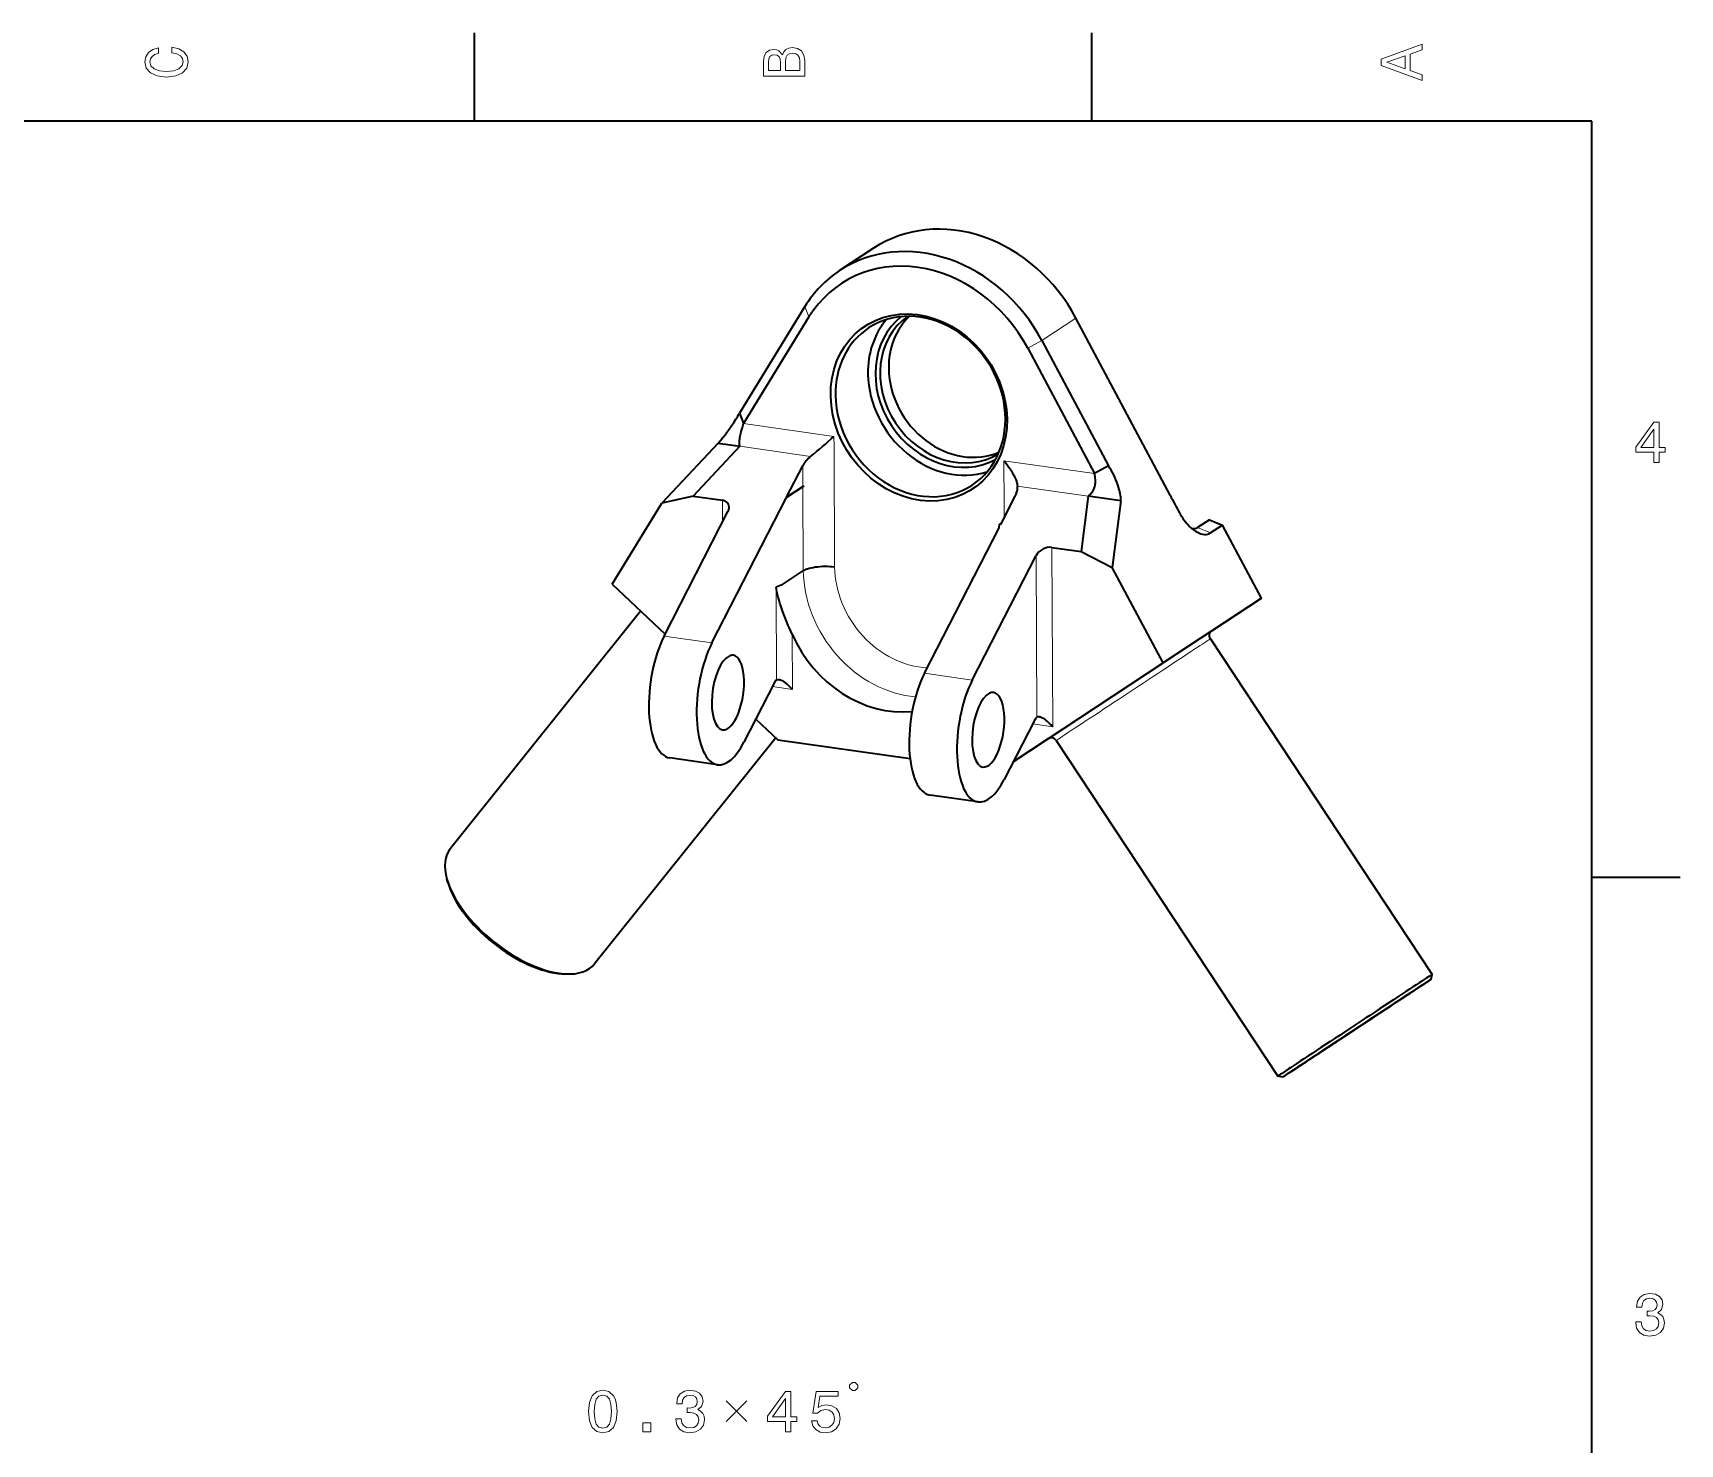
# Model space of a CAD drawing. Extents: x 0 to 420, y 0 to 297.
# Drawn here: x 277.5 to 417.5, y 174.5 to 294.5 of the extents above; entities that cross this region are included whole.
import ezdxf

# ---------------------------------------------------------------- set-up
doc = ezdxf.new("R2010")
doc.units = 0

msp = doc.modelspace()

# ---------------------------------------------------------------- linework, layer by layer
at = {"color": 7, "lineweight": 35, "ltscale": 0.1875}
for p, q in [((315, 287), (315, 294.5)), ((367.5, 287), (367.5, 294.5)), ((410, 222.699997), (417.5, 222.699997))]:
    msp.add_line(p, q, dxfattribs=at)
at = {"color": 7, "lineweight": 35}
for p, q in [((410, 287), (10, 287)), ((410, 10), (410, 287)), ((329.139954, 245.336899), (312.964539, 225.136749)), ((377.576691, 242.972549), (396.413513, 214.427597)), ((340.617188, 234.552094), (325.219818, 215.323578)), ((364.472717, 234.325241), (383.30954, 205.780289))]:
    msp.add_line(p, q, dxfattribs=at)
at = {"color": 7, "lineweight": 35, "ltscale": 0.086723}
msp.add_line((348.945648, 276.195862), (346.049713, 274.286133), dxfattribs=at)
at = {"color": 7, "lineweight": 35, "ltscale": 0.265757}
for p, q in [((343.101379, 271.22522), (337.53656, 262.167847)), ((343.449707, 270.342957), (337.884888, 261.285583))]:
    msp.add_line(p, q, dxfattribs=at)
at = {"color": 7, "lineweight": 13, "ltscale": 0.023713}
msp.add_line((343.101379, 271.22522), (343.449707, 270.342957), dxfattribs=at)
at = {"color": 7, "lineweight": 13, "ltscale": 0.086723}
msp.add_line((366.143127, 270.252319), (363.247192, 268.34259), dxfattribs=at)
at = {"color": 7, "lineweight": 35, "ltscale": 0.426663}
msp.add_line((374.150574, 255.180923), (366.143127, 270.252319), dxfattribs=at)
at = {"color": 7, "lineweight": 13, "ltscale": 0.034274}
msp.add_line((363.247192, 268.34259), (362.045837, 267.682068), dxfattribs=at)
at = {"color": 7, "lineweight": 35, "ltscale": 0.301902}
for p, q in [((362.045837, 267.682068), (367.711823, 257.017731)), ((363.247192, 268.34259), (368.913177, 257.678253))]:
    msp.add_line(p, q, dxfattribs=at)
at = {"color": 7, "lineweight": 35, "ltscale": 0.023713}
msp.add_line((337.53656, 262.167847), (337.884888, 261.285583), dxfattribs=at)
at = {"color": 7, "lineweight": 13, "ltscale": 0.194138}
msp.add_line((345.572113, 260.185638), (337.884888, 261.285583), dxfattribs=at)
at = {"color": 7, "lineweight": 35, "ltscale": 0.174988}
msp.add_line((335.73938, 259.612366), (330.948853, 254.509003), dxfattribs=at)
at = {"color": 7, "lineweight": 35, "ltscale": 0.145032}
msp.add_line((337.567627, 259.341766), (333.597198, 255.112061), dxfattribs=at)
at = {"color": 7, "lineweight": 35, "ltscale": 0.046204}
msp.add_line((335.73938, 259.612366), (337.567627, 259.341766), dxfattribs=at)
at = {"color": 7, "lineweight": 13, "ltscale": 0.152017}
msp.add_line((343.587006, 258.480438), (337.567627, 259.341766), dxfattribs=at)
at = {"color": 7, "lineweight": 13, "ltscale": 0.019965}
msp.add_line((345.572113, 260.185638), (345.576233, 259.387054), dxfattribs=at)
at = {"color": 7, "lineweight": 13, "ltscale": 0.25742}
msp.add_line((345.629028, 249.090393), (345.576233, 259.387054), dxfattribs=at)
at = {"color": 7, "lineweight": 35, "ltscale": 0.075028}
msp.add_line((341.549957, 255.012634), (342.918762, 257.683441), dxfattribs=at)
at = {"color": 7, "lineweight": 13, "ltscale": 0.044056}
msp.add_line((342.918762, 257.683441), (342.927795, 255.921234), dxfattribs=at)
at = {"color": 7, "lineweight": 13, "ltscale": 0.094975}
msp.add_line((360.024567, 258.117676), (360.044067, 254.31871), dxfattribs=at)
at = {"color": 7, "lineweight": 13, "ltscale": 0.194139}
msp.add_line((367.711823, 257.017731), (360.024567, 258.117676), dxfattribs=at)
at = {"color": 7, "lineweight": 35, "ltscale": 0.034274}
msp.add_line((368.913177, 257.678253), (367.711823, 257.017731), dxfattribs=at)
at = {"color": 7, "lineweight": 35, "ltscale": 0.067903}
msp.add_line((333.597198, 255.112061), (330.948853, 254.509003), dxfattribs=at)
at = {"color": 7, "lineweight": 35, "ltscale": 0.062855}
for p, q in [((333.597198, 255.112061), (336.08606, 254.75592)), ((364.087708, 250.749237), (366.576569, 250.393112))]:
    msp.add_line(p, q, dxfattribs=at)
at = {"color": 7, "lineweight": 35, "ltscale": 0.347407}
for p, q in [((335.201172, 242.624771), (341.539154, 254.991531)), ((353.266754, 240.03981), (359.604736, 252.40657))]:
    msp.add_line(p, q, dxfattribs=at)
at = {"color": 7, "lineweight": 35, "ltscale": 0.041588}
msp.add_line((342.927887, 255.907318), (341.539154, 254.991531), dxfattribs=at)
at = {"color": 7, "lineweight": 35, "ltscale": 0.000688}
msp.add_line((341.557983, 255.011612), (341.539154, 254.991531), dxfattribs=at)
at = {"color": 7, "lineweight": 35, "ltscale": 0.041261}
msp.add_line((341.549957, 255.012634), (342.927795, 255.921234), dxfattribs=at)
at = {"color": 7, "lineweight": 35, "ltscale": 0.000202}
msp.add_line((341.549957, 255.012634), (341.557983, 255.011612), dxfattribs=at)
at = {"color": 7, "lineweight": 35, "ltscale": 0.043671}
msp.add_line((343.016296, 255.973267), (341.557983, 255.011612), dxfattribs=at)
at = {"color": 7, "lineweight": 13, "ltscale": 0.178449}
msp.add_line((342.964508, 248.76947), (342.927887, 255.907318), dxfattribs=at)
at = {"color": 7, "lineweight": 35, "ltscale": 0.06755}
msp.add_line((359.751984, 252.693893), (360.984344, 255.098495), dxfattribs=at)
at = {"color": 7, "lineweight": 13, "ltscale": 0.152018}
msp.add_line((367.187927, 255.103455), (361.168518, 255.964752), dxfattribs=at)
at = {"color": 7, "lineweight": 35, "ltscale": 0.118746}
msp.add_line((367.187927, 255.103455), (366.576569, 250.393112), dxfattribs=at)
at = {"color": 7, "lineweight": 35, "ltscale": 0.070294}
msp.add_line((369.972595, 254.714005), (367.187927, 255.103455), dxfattribs=at)
at = {"color": 7, "lineweight": 35, "ltscale": 0.202239}
msp.add_line((326.714081, 247.61644), (330.948853, 254.509003), dxfattribs=at)
at = {"color": 7, "lineweight": 35, "ltscale": 0.297457}
for p, q in [((331.136414, 243.20639), (336.56311, 253.795044)), ((357.331512, 239.458191), (362.758209, 250.04686))]:
    msp.add_line(p, q, dxfattribs=at)
at = {"color": 7, "lineweight": 13, "ltscale": 0.046825}
msp.add_line((336.08606, 254.75592), (336.095673, 252.882935), dxfattribs=at)
at = {"color": 7, "lineweight": 13, "ltscale": 0.026111}
msp.add_line((360.049438, 253.274277), (360.044067, 254.31871), dxfattribs=at)
at = {"color": 7, "lineweight": 35, "ltscale": 0.143273}
msp.add_line((369.972595, 254.714005), (369.234985, 249.030731), dxfattribs=at)
at = {"color": 7, "lineweight": 35, "ltscale": 0.007591}
msp.add_line((359.604736, 252.40657), (359.643799, 252.707672), dxfattribs=at)
at = {"color": 7, "lineweight": 35, "ltscale": 0.005213}
msp.add_line((359.817871, 252.822464), (359.643799, 252.707672), dxfattribs=at)
at = {"color": 7, "lineweight": 35, "ltscale": 0.002726}
msp.add_line((359.751984, 252.693893), (359.643799, 252.707672), dxfattribs=at)
at = {"color": 7, "lineweight": 35, "ltscale": 0.030513}
for p, q in [((377.493835, 253.101044), (376.474915, 252.429108)), ((378.610657, 252.647324), (377.591736, 251.975388))]:
    msp.add_line(p, q, dxfattribs=at)
at = {"color": 7, "lineweight": 13, "ltscale": 0.030137}
msp.add_line((377.591736, 251.975388), (376.474915, 252.429108), dxfattribs=at)
at = {"color": 7, "lineweight": 35, "ltscale": 0.030137}
msp.add_line((377.493835, 253.101044), (378.610657, 252.647324), dxfattribs=at)
at = {"color": 7, "lineweight": 35, "ltscale": 0.175947}
msp.add_line((381.912781, 246.43222), (378.610657, 252.647324), dxfattribs=at)
at = {"color": 7, "lineweight": 13, "ltscale": 0.381359}
msp.add_line((364.087708, 250.749237), (364.165955, 235.495071), dxfattribs=at)
at = {"color": 7, "lineweight": 13, "ltscale": 0.343881}
msp.add_line((362.758209, 250.04686), (362.828766, 236.291794), dxfattribs=at)
at = {"color": 7, "lineweight": 35, "ltscale": 0.07468}
msp.add_line((366.576569, 250.393112), (369.234985, 249.030731), dxfattribs=at)
at = {"color": 7, "lineweight": 35, "ltscale": 0.05621}
msp.add_line((342.964508, 248.76947), (341.087494, 247.531693), dxfattribs=at)
at = {"color": 7, "lineweight": 35, "ltscale": 0.229745}
msp.add_line((373.546753, 240.915268), (369.234985, 249.030731), dxfattribs=at)
at = {"color": 7, "lineweight": 35, "ltscale": 0.15473}
msp.add_line((326.714081, 247.61644), (331.224457, 243.378174), dxfattribs=at)
at = {"color": 7, "lineweight": 35, "ltscale": 0.01158}
msp.add_line((341.088135, 247.531616), (340.657898, 247.360031), dxfattribs=at)
at = {"color": 7, "lineweight": 13, "ltscale": 0.197544}
msp.add_line((340.698425, 239.458374), (340.657898, 247.360031), dxfattribs=at)
at = {"color": 7, "lineweight": 35, "ltscale": 0.250533}
msp.add_line((381.912781, 246.43222), (373.546753, 240.915268), dxfattribs=at)
at = {"color": 7, "lineweight": 35, "ltscale": 0.126255}
msp.add_line((377.697937, 243.650177), (381.912781, 246.43222), dxfattribs=at)
at = {"color": 7, "lineweight": 13, "ltscale": 0.102654}
for p, q in [((335.201172, 242.624771), (331.136414, 243.20639)), ((357.331512, 239.458191), (353.266754, 240.03981))]:
    msp.add_line(p, q, dxfattribs=at)
at = {"color": 7, "lineweight": 13, "ltscale": 0.117736}
msp.add_line((342.035614, 238.661652), (342.011475, 243.371033), dxfattribs=at)
at = {"color": 7, "lineweight": 35, "ltscale": 0.381368}
msp.add_line((360.815399, 232.51178), (373.546753, 240.915268), dxfattribs=at)
at = {"color": 7, "lineweight": 35, "ltscale": 0.14093}
for p, q in [((340.484589, 239.18959), (337.913513, 234.172852)), ((362.614899, 236.02301), (360.043823, 231.006287))]:
    msp.add_line(p, q, dxfattribs=at)
at = {"color": 7, "lineweight": 13, "ltscale": 0.042861}
for p, q in [((342.035614, 238.661652), (340.33847, 238.904495)), ((364.165955, 235.495071), (362.468781, 235.737915))]:
    msp.add_line(p, q, dxfattribs=at)
at = {"color": 7, "lineweight": 35, "ltscale": 0.064033}
msp.add_line((338.923523, 236.143616), (340.79007, 234.389664), dxfattribs=at)
at = {"color": 7, "lineweight": 35, "ltscale": 0.284057}
msp.add_line((340.79007, 234.389664), (352.037781, 232.780258), dxfattribs=at)
at = {"color": 7, "lineweight": 35, "ltscale": 0.089674}
msp.add_line((363.809296, 234.485352), (360.814819, 232.510635), dxfattribs=at)
at = {"color": 7, "lineweight": 35, "ltscale": 0.102654}
msp.add_line((335.679077, 232.261337), (331.614319, 232.842957), dxfattribs=at)
at = {"color": 7, "lineweight": 35, "ltscale": 0.102653}
msp.add_line((357.809387, 229.094757), (353.744659, 229.676376), dxfattribs=at)
at = {"color": 7, "lineweight": 35, "ltscale": 0.007571}
for p, q in [((312.754944, 222.240326), (312.672516, 222.531723)), ((322.438995, 214.485657), (322.741364, 214.468933))]:
    msp.add_line(p, q, dxfattribs=at)
at = {"color": 7, "lineweight": 35, "ltscale": 0.010607}
msp.add_line((396.328339, 214.011963), (396.413513, 214.427597), dxfattribs=at)
at = {"color": 7, "lineweight": 35, "ltscale": 0.010606}
msp.add_line((383.725159, 205.695129), (383.30954, 205.780289), dxfattribs=at)
at = {"color": 7, "lineweight": 13}
for points in [[(289.282074, 292.817017), (289.705688, 292.716156), (290.008301, 292.549713), (290.194885, 292.317719), (290.255402, 292.04541), (290.164642, 291.71759), (289.892303, 291.460388), (289.448486, 291.28891), (288.833221, 291.233429), (288.222992, 291.28891), (287.774139, 291.455353), (287.501801, 291.712555), (287.405975, 292.04541), (287.456421, 292.287476), (287.597626, 292.494232), (287.824585, 292.65564), (288.137268, 292.766571), (288.137268, 293.245697), (287.658142, 293.094391), (287.295044, 292.832153), (287.068085, 292.47406), (286.987396, 292.04541), (287.113495, 291.510803), (287.466492, 291.102325), (288.046478, 290.840057), (288.833221, 290.749298), (289.619965, 290.840057), (290.199951, 291.102325), (290.558014, 291.510803), (290.679047, 292.04541), (290.583221, 292.514404), (290.315918, 292.89267), (289.877167, 293.159943), (289.282074, 293.301147)], [(341.192017, 292.630402), (340.899506, 292.983429), (340.70282, 293.074219), (340.460754, 293.104462), (340.082489, 293.03891), (339.810181, 292.842224), (339.643738, 292.524506), (339.583221, 292.080688), (339.583221, 290.835022), (343.083221, 290.835022), (343.083221, 292.151306), (343.012604, 292.620331), (342.805847, 292.968292), (342.478027, 293.18515), (342.034241, 293.260803), (341.736694, 293.215424), (341.489563, 293.094391), (341.308014, 292.897705)], [(342.664642, 292.095825), (342.664642, 291.299011), (341.45929, 291.299011), (341.45929, 292.050446), (341.494598, 292.368164), (341.600525, 292.595093), (341.782074, 292.731262), (342.044312, 292.776672), (342.321686, 292.731262), (342.513336, 292.605194), (342.629333, 292.393372)], [(395.583221, 290.466858), (395.583221, 290.930847), (394.554413, 291.299011), (394.554413, 292.695984), (395.583221, 293.064117), (395.583221, 293.538177), (392.078186, 292.257202), (392.078186, 291.742798)], [(341.035675, 291.984863), (341.035675, 291.299011), (340.001801, 291.299011), (340.001801, 292.025208), (340.032074, 292.297546), (340.122833, 292.489197), (340.279175, 292.605194), (340.511169, 292.645538), (340.743164, 292.600159), (340.904541, 292.479126), (341.005402, 292.272339)], [(394.125732, 291.460388), (392.582489, 292), (394.125732, 292.539642)], [(415.277374, 257.966766), (415.731262, 257.966766), (415.731262, 258.834198), (416.23056, 258.834198), (416.23056, 259.237671), (415.731262, 259.237671), (415.731262, 261.391113), (415.272339, 261.391113), (413.739197, 259.278015), (413.739197, 258.834198), (415.277374, 258.834198)], [(414.162842, 259.237671), (415.277374, 260.806091), (415.277374, 259.237671)], [(413.729126, 184.866226), (413.729126, 184.830917), (413.809814, 184.346771), (414.046844, 183.983658), (414.420044, 183.751663), (414.914276, 183.665939), (415.438782, 183.751663), (415.832153, 183.973572), (416.08429, 184.326599), (416.175079, 184.780487), (416.134735, 185.078033), (416.023773, 185.320114), (415.842224, 185.506714), (415.600159, 185.642883), (415.927948, 185.915222), (416.043945, 186.348938), (415.968292, 186.74231), (415.751434, 187.039856), (415.398407, 187.226456), (414.914276, 187.292023), (414.460388, 187.211319), (414.112396, 186.989426), (413.885468, 186.636398), (413.809814, 186.167374), (413.809814, 186.13208), (414.258636, 186.13208), (414.299011, 186.454834), (414.430115, 186.686829), (414.641937, 186.828033), (414.939484, 186.878479), (415.201721, 186.83812), (415.393372, 186.732224), (415.509369, 186.560745), (415.554749, 186.328766), (415.509369, 186.081635), (415.388336, 185.915222), (415.176514, 185.814346), (414.889069, 185.784088), (414.692383, 185.789139), (414.692383, 185.390717), (414.939484, 185.400803), (415.257202, 185.355423), (415.494232, 185.234375), (415.635468, 185.037689), (415.685883, 184.780487), (415.630402, 184.487976), (415.484161, 184.271118), (415.252167, 184.134949), (414.944519, 184.089569), (414.626801, 184.139999), (414.394806, 184.29129), (414.248566, 184.533371), (414.193085, 184.866226)], [(347.136932, 179.033295), (347.37027, 179.033295), (347.603607, 179.266617), (347.603607, 179.499954), (347.37027, 179.733292), (347.136932, 179.733292), (346.903595, 179.499954), (346.903595, 179.266617)], [(324.709412, 177.24295), (324.785065, 176.451157), (325.022095, 175.886322), (325.40033, 175.543381), (325.924835, 175.432419), (326.444275, 175.543381), (326.82251, 175.886322), (327.054504, 176.451157), (327.135193, 177.24295), (327.054504, 178.029694), (326.958679, 178.342361), (326.82251, 178.599579), (326.444275, 178.942505), (325.924835, 179.058502), (325.40033, 178.942505), (325.022095, 178.594528), (324.785065, 178.029694)], [(325.193542, 177.24295), (325.233917, 177.85318), (325.359985, 178.291931), (325.586914, 178.549133), (325.924835, 178.639923), (326.25769, 178.549133), (326.484619, 178.291931), (326.610718, 177.85318), (326.651062, 177.24295), (326.610718, 176.62767), (326.484619, 176.188904), (326.25769, 175.931702), (325.924835, 175.845963), (325.586914, 175.931702), (325.359985, 176.188904), (325.233917, 176.62767)], [(332.125977, 176.632721), (332.125977, 176.597412), (332.206665, 176.113266), (332.443695, 175.750153), (332.816895, 175.518158), (333.311127, 175.432419), (333.835632, 175.518158), (334.229004, 175.740067), (334.481171, 176.093094), (334.57193, 176.546982), (334.531586, 176.844528), (334.420654, 177.086609), (334.239105, 177.273209), (333.997009, 177.409378), (334.324829, 177.681702), (334.440826, 178.115417), (334.365173, 178.508789), (334.148315, 178.806351), (333.795288, 178.99295), (333.311127, 179.058502), (332.857239, 178.977814), (332.509277, 178.755905), (332.282318, 178.402893), (332.206665, 177.933868), (332.206665, 177.89856), (332.655518, 177.89856), (332.695862, 178.221329), (332.826996, 178.453323), (333.038788, 178.594528), (333.336365, 178.644958), (333.598602, 178.604614), (333.790253, 178.498703), (333.90625, 178.32724), (333.95163, 178.095245), (333.90625, 177.848129), (333.785187, 177.681702), (333.573395, 177.580841), (333.285919, 177.550583), (333.089233, 177.555618), (333.089233, 177.157211), (333.336365, 177.167297), (333.654083, 177.121902), (333.891113, 177.00087), (334.032318, 176.804184), (334.082764, 176.546982), (334.027283, 176.254471), (333.881012, 176.037613), (333.649048, 175.901443), (333.3414, 175.856064), (333.023682, 175.906494), (332.791687, 176.057785), (332.645416, 176.299866), (332.589966, 176.632721)], [(341.460266, 175.533295), (341.914154, 175.533295), (341.914154, 176.400726), (342.413452, 176.400726), (342.413452, 176.804184), (341.914154, 176.804184), (341.914154, 178.957642), (341.455231, 178.957642), (339.922089, 176.844528), (339.922089, 176.400726), (341.460266, 176.400726)], [(340.345703, 176.804184), (341.460266, 178.37262), (341.460266, 176.804184)], [(343.668182, 176.446121), (343.779144, 176.032562), (344.026276, 175.709808), (344.389374, 175.508072), (344.853363, 175.432419), (345.362732, 175.523209), (345.761139, 175.770325), (346.013306, 176.163696), (346.109131, 176.668015), (346.023376, 177.137039), (345.781311, 177.505188), (345.403076, 177.742218), (344.913879, 177.827957), (344.535645, 177.767441), (344.243134, 177.601013), (344.384338, 178.544098), (345.91748, 178.544098), (345.91748, 178.957642), (344.046448, 178.957642), (343.769073, 177.10173), (344.172516, 177.10173), (344.465027, 177.33876), (344.838226, 177.4245), (345.16098, 177.369019), (345.408112, 177.207642), (345.564453, 176.960526), (345.619934, 176.642807), (345.564453, 176.325073), (345.403076, 176.077957), (345.155945, 175.921616), (344.838226, 175.86615), (344.570923, 175.901443), (344.364166, 176.017441), (344.21286, 176.19899), (344.137207, 176.446121)], [(329.312866, 175.533295), (330.00882, 175.533295), (330.00882, 176.284729), (329.312866, 176.284729)]]:
    msp.add_lwpolyline(points, close=True, dxfattribs=at)
at = {"color": 7, "lineweight": 35}
for points in [[(335.73938, 259.612366), (335.933411, 259.841949), (336.125061, 260.078308), (336.312866, 260.319183), (336.495422, 260.562317), (336.671448, 260.805511), (336.873169, 261.095673), (337.061768, 261.379456), (337.235931, 261.654175), (337.394501, 261.917603), (337.467651, 262.044495), (337.53656, 262.167847)], [(337.567627, 259.341766), (337.558594, 259.417145), (337.551544, 259.496246), (337.546173, 259.607025), (337.546234, 259.723358), (337.552155, 259.844757), (337.564148, 259.970642), (337.582031, 260.100464), (337.605347, 260.233459), (337.626038, 260.334839), (337.649078, 260.437164), (337.691437, 260.607635), (337.737579, 260.778259), (337.786469, 260.949707), (337.884888, 261.285583)], [(360.024567, 258.117676), (360.160553, 257.951508), (360.29245, 257.780609), (360.419281, 257.605896), (360.539429, 257.429413), (360.651917, 257.252258), (360.708252, 257.158142), (360.762451, 257.063599), (360.812439, 256.97226), (360.860138, 256.880676), (360.921082, 256.755951), (360.977081, 256.631195), (361.027588, 256.506775), (361.077118, 256.367706), (361.098694, 256.298737), (361.11795, 256.230316), (361.13974, 256.140137), (361.156738, 256.051483), (361.168518, 255.964752)], [(369.972595, 254.714005), (369.964874, 254.861237), (369.950562, 255.011871), (369.92984, 255.16539), (369.902924, 255.32132), (369.870087, 255.479156), (369.84668, 255.578568), (369.821106, 255.678406), (369.763794, 255.878906), (369.6987, 256.079712), (369.622284, 256.290833), (369.538544, 256.500244), (369.44809, 256.707062), (369.351471, 256.910553), (369.249237, 257.110016), (369.141815, 257.30481), (369.029663, 257.494415), (368.913177, 257.678253)], [(367.187927, 255.103455), (367.238831, 255.14415), (367.288727, 255.186829), (367.337341, 255.231522), (367.384399, 255.278244), (367.444366, 255.343735), (367.500702, 255.412842), (367.553009, 255.485535), (367.604156, 255.567322), (367.649902, 255.653), (367.689941, 255.742371), (367.724121, 255.835159), (367.752289, 255.931046), (367.774414, 256.029602), (367.790558, 256.130341), (367.797485, 256.192596), (367.802277, 256.255371), (367.804932, 256.318604), (367.805573, 256.382172), (367.800842, 256.509857), (367.788635, 256.637817), (367.769409, 256.765472), (367.743652, 256.892273), (367.711823, 257.017731)], [(374.945557, 253.684662), (375.038025, 253.521118), (375.135162, 253.362198), (375.236542, 253.208496), (375.341766, 253.060593), (375.450348, 252.919037), (375.56192, 252.784363), (375.675964, 252.657043), (375.796997, 252.532745), (375.919678, 252.417465), (375.981506, 252.363358), (376.043549, 252.311661), (376.136902, 252.238785), (376.230377, 252.171646), (376.32373, 252.110397), (376.416779, 252.055161)], [(342.965118, 248.769394), (343.033691, 248.810165), (343.110107, 248.848618), (343.19342, 248.884659), (343.258118, 248.909424), (343.325714, 248.932846), (343.39975, 248.956116), (343.476318, 248.97789), (343.631683, 249.016129), (343.793701, 249.048935), (343.890778, 249.065643), (343.98941, 249.080582), (344.190582, 249.105286), (344.395538, 249.123215), (344.602905, 249.134476), (344.81134, 249.139099), (345.019531, 249.137085), (345.226257, 249.128372), (345.430115, 249.112839), (345.629639, 249.090317)], [(342.011475, 243.371033), (341.796478, 243.863251), (341.68985, 244.11058), (341.534393, 244.480209), (341.423401, 244.753723), (341.318146, 245.023529), (341.195862, 245.353821), (341.136475, 245.522614), (341.079407, 245.691071), (341.027435, 245.850861), (340.977783, 246.010391), (340.905975, 246.255463), (340.840027, 246.5), (340.780182, 246.74408), (340.726746, 246.987686), (340.690308, 247.173996), (340.657898, 247.360031)], [(377.576691, 242.972549), (377.549469, 243.023087), (377.536896, 243.048767), (377.520477, 243.088318), (377.508026, 243.129425), (377.499634, 243.171692), (377.495148, 243.214554), (377.494232, 243.246765), (377.495361, 243.278931), (377.503418, 243.342926), (377.51062, 243.37616), (377.520081, 243.408783), (377.530792, 243.437546), (377.543732, 243.465271), (377.570068, 243.508423), (377.590424, 243.535522), (377.635254, 243.586563), (377.695923, 243.647873), (377.701019, 243.653366)], [(342.035614, 238.661652), (341.9328, 238.778961), (341.827301, 238.890228), (341.717529, 238.996887), (341.601593, 239.09996), (341.485626, 239.193512), (341.426392, 239.237549), (341.366486, 239.279404), (341.306305, 239.318649), (341.245758, 239.355148), (341.164551, 239.398987), (341.083588, 239.436234), (341.043427, 239.451996), (341.003632, 239.465622), (340.950684, 239.480301), (340.899048, 239.490158)], [(364.165955, 235.495071), (364.06311, 235.612381), (363.957642, 235.723648), (363.847839, 235.830307), (363.731934, 235.93338), (363.615967, 236.026932), (363.556702, 236.070984), (363.496826, 236.112823), (363.436646, 236.152084), (363.376068, 236.188568), (363.294891, 236.232407), (363.213928, 236.269653), (363.173767, 236.285416), (363.133972, 236.299042), (363.080994, 236.313721), (363.029388, 236.323578)]]:
    msp.add_lwpolyline(points, dxfattribs=at)
at = {"color": 7, "lineweight": 13}
for points in [[(336.414886, 176.408295), (338.164886, 178.158295)], [(336.414886, 178.158295), (338.164886, 176.408295)]]:
    msp.add_lwpolyline(points, dxfattribs=at)
at = {"color": 7, "lineweight": 35}
for centre, radius, start, end in [((316.720184, 291.743439), 42.75873, 308.928131, 312.435324), ((343.509155, 255.033112), 1.0615, 117.665636, 123.208143), ((342.322693, 256.80957), 1.086436, 303.851863, 309.671157), ((359.557312, 255.865646), 1.619182, 331.738059, 359.079661), ((359.917633, 255.833969), 1.257713, 0.259196, 5.969108), ((497.643311, 319.742371), 139.349953, 207.600366, 208.297032), ((335.849548, 254.178406), 0.809592, 331.754217, 359.096), ((340.838654, 239.208588), 0.287176, 77.893916, 119.308638), ((362.968994, 236.042007), 0.287176, 77.893916, 119.308638), ((364.055389, 234.049789), 0.500052, 33.424518, 123.037853)]:
    msp.add_arc(centre, radius, start, end, dxfattribs=at)
for centre, major_axis, ratio, start_param, end_param in [((356.102783, 265.343414), (7.156769, -10.852676), 0.857841, 1.4606221883, 3.1416341363), ((353.206848, 263.433716), (-7.156769, 10.852692), 0.857841, 4.6022148419, 6.2832267899), ((352.777832, 263.150787), (-6.606232, 10.017853), 0.857841, 4.6022148411, 6.6641908442), ((353.206848, 263.433716), (-7.156769, 10.852692), 0.857841, 0.0000414827, 0.3810055324), ((352.791534, 262.643433), (-4.569305, 6.929016), 0.857841, 0.9347493952, 7.2179346754), ((355.687469, 264.553162), (-4.018799, 6.094208), 0.857841, 0.0749651563, 3.0665624615), ((352.920258, 262.728333), (-4.404175, 6.678558), 0.857841, 3.1416312253, 6.2832238789), ((355.816193, 264.638031), (-3.853638, 5.84375), 0.857841, 0.0238893701, 3.1177237246), ((356.545532, 265.118988), (3.853638, -5.84375), 0.857841, 3.2922516632, 4.0763420544), ((352.920258, 262.728333), (-4.404175, 6.678558), 0.857841, 0.0000385717, 0.9347494009), ((355.687469, 264.553162), (-4.404175, 6.678558), 0.857841, 0.2439161503, 0.9347494009), ((355.687469, 264.553162), (-4.404175, 6.678558), 0.857841, 0.9347494009, 2.8976789347), ((356.545532, 265.118988), (3.853638, -5.84375), 0.857841, 4.0763420544, 6.1327565149), ((352.920258, 262.728333), (-4.404175, 6.678558), 0.857841, 0.9347494009, 3.1416312253), ((344.72348, 257.425751), (1.852142, 1.042938), 0.712532, 1.795089231, 2.3190008635), ((335.659821, 253.924286), (0.927155, 0.521179), 0.712761, 5.9062548733, 7.0320157469), ((375.523499, 253.964249), (0.933655, -1.546356), 0.540449, 5.8267258622, 6.3046852064), ((376.22052, 254.487686), (1.292908, -2.557709), 0.523097, 5.6205723378, 6.34349442), ((363.661469, 249.917603), (-0.927124, -0.521149), 0.712775, 3.8904342752, 5.461230602), ((332.492584, 238.980423), (0.878204, 6.137482), 0.409124, 0.8714063756, 3.1415685708), ((336.557343, 238.398804), (0.878204, 6.137482), 0.409124, 0.8714063756, 3.1415685708), ((350.11972, 246.350479), (-5.505219, 8.348206), 0.857841, 1.3718406721, 2.7203647365), ((336.557343, 238.398804), (0.453278, 3.167725), 0.409124, 0.2623023361, 3.1416188721), ((336.557343, 238.398804), (0.453278, 3.167725), 0.409124, 3.1416188721, 6.2832115257), ((336.557343, 238.398804), (0.453278, 3.167725), 0.409124, 0.0000262185, 0.2623023361), ((340.703308, 238.50798), (0.141632, 0.989929), 0.409124, 0.3478076, 0.8714063756), ((354.622894, 235.813858), (0.878204, 6.137482), 0.409124, 0.8714063756, 3.1415685708), ((358.687653, 235.232239), (0.878204, 6.137482), 0.409124, 0.8714063756, 3.1415685708), ((358.687653, 235.232239), (-0.453278, -3.167725), 0.409124, 3.4038949897, 6.2832115257), ((358.687653, 235.232239), (-0.453278, -3.167725), 0.409124, 0.0000262185, 3.1416188721), ((358.687653, 235.232239), (-0.453278, -3.167725), 0.409124, 3.1416188721, 3.4038949897), ((362.833649, 235.3414), (0.141632, 0.989929), 0.409124, 0.3478076, 0.8714063756), ((336.557343, 238.398804), (0.878204, 6.137482), 0.409124, 3.1415685708, 4.0129990292), ((358.687653, 235.232239), (0.878204, 6.137482), 0.409124, 3.1415685708, 4.0129990292), ((319.092163, 220.230164), (-6.127563, 4.906677), 0.495232, 0.0000316139, 0.6065603934), ((319.092163, 220.230164), (-6.127563, 4.906677), 0.495232, 0.6065603934, 2.5350106142), ((318.92926, 220.026718), (-5.893372, 4.719177), 0.495232, 0.6065603624, 2.5350106086), ((319.092163, 220.230164), (-6.127563, 4.906677), 0.495232, 2.5350106142, 3.1416242675), ((389.861511, 210.103943), (-6.551971, -4.323669), 0.000189, 3.1415892534, 6.283327587), ((390.026764, 209.853546), (-6.301605, -4.158417), 0.000189, 3.6174725669, 6.283327562), ((390.026764, 209.853546), (-6.301605, -4.158417), 0.000189, 0.0001422548, 3.141356172), ((390.026764, 209.853546), (-5.675598, -3.745331), 0.000189, 3.1418892995, 6.2831029597), ((390.026764, 209.853546), (-5.675598, -3.745331), 0.000189, 0.1380755229, 3.1418892995), ((390.026764, 209.853546), (-6.301605, -4.158417), 0.000189, 3.1413562094, 3.6174725669), ((390.026764, 209.853546), (-5.675598, -3.745331), 0.000189, 6.2831029688, 6.4212608301)]:
    msp.add_ellipse(centre, major_axis=major_axis, ratio=ratio, start_param=start_param, end_param=end_param, dxfattribs=at)
at = {"color": 7, "lineweight": 13}
for centre, major_axis, ratio, start_param, end_param in [((351.996704, 247.588257), (-5.505219, 8.348206), 0.857841, 0.932519787, 2.5420047283), ((352.854767, 248.154099), (-4.404175, 6.678558), 0.857841, 0.9336614788, 2.5753441165), ((370.749329, 239.066223), (-6.969299, -4.59906), 0.000189, 2.9345176416, 3.6174725669), ((370.749329, 239.066223), (-6.969299, -4.59906), 0.000189, 3.6174725669, 6.3663661388), ((371.024719, 238.648895), (-6.551971, -4.323669), 0.000189, 3.1415892534, 6.283181907)]:
    msp.add_ellipse(centre, major_axis=major_axis, ratio=ratio, start_param=start_param, end_param=end_param, dxfattribs=at)

doc.saveas('drawing.dxf')
